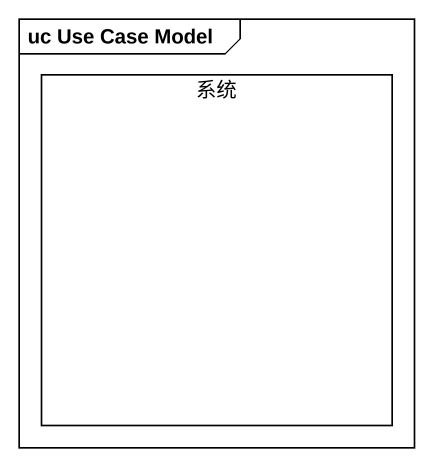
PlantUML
@startuml
mainframe uc Use Case Model
rectangle 系统
@enduml
